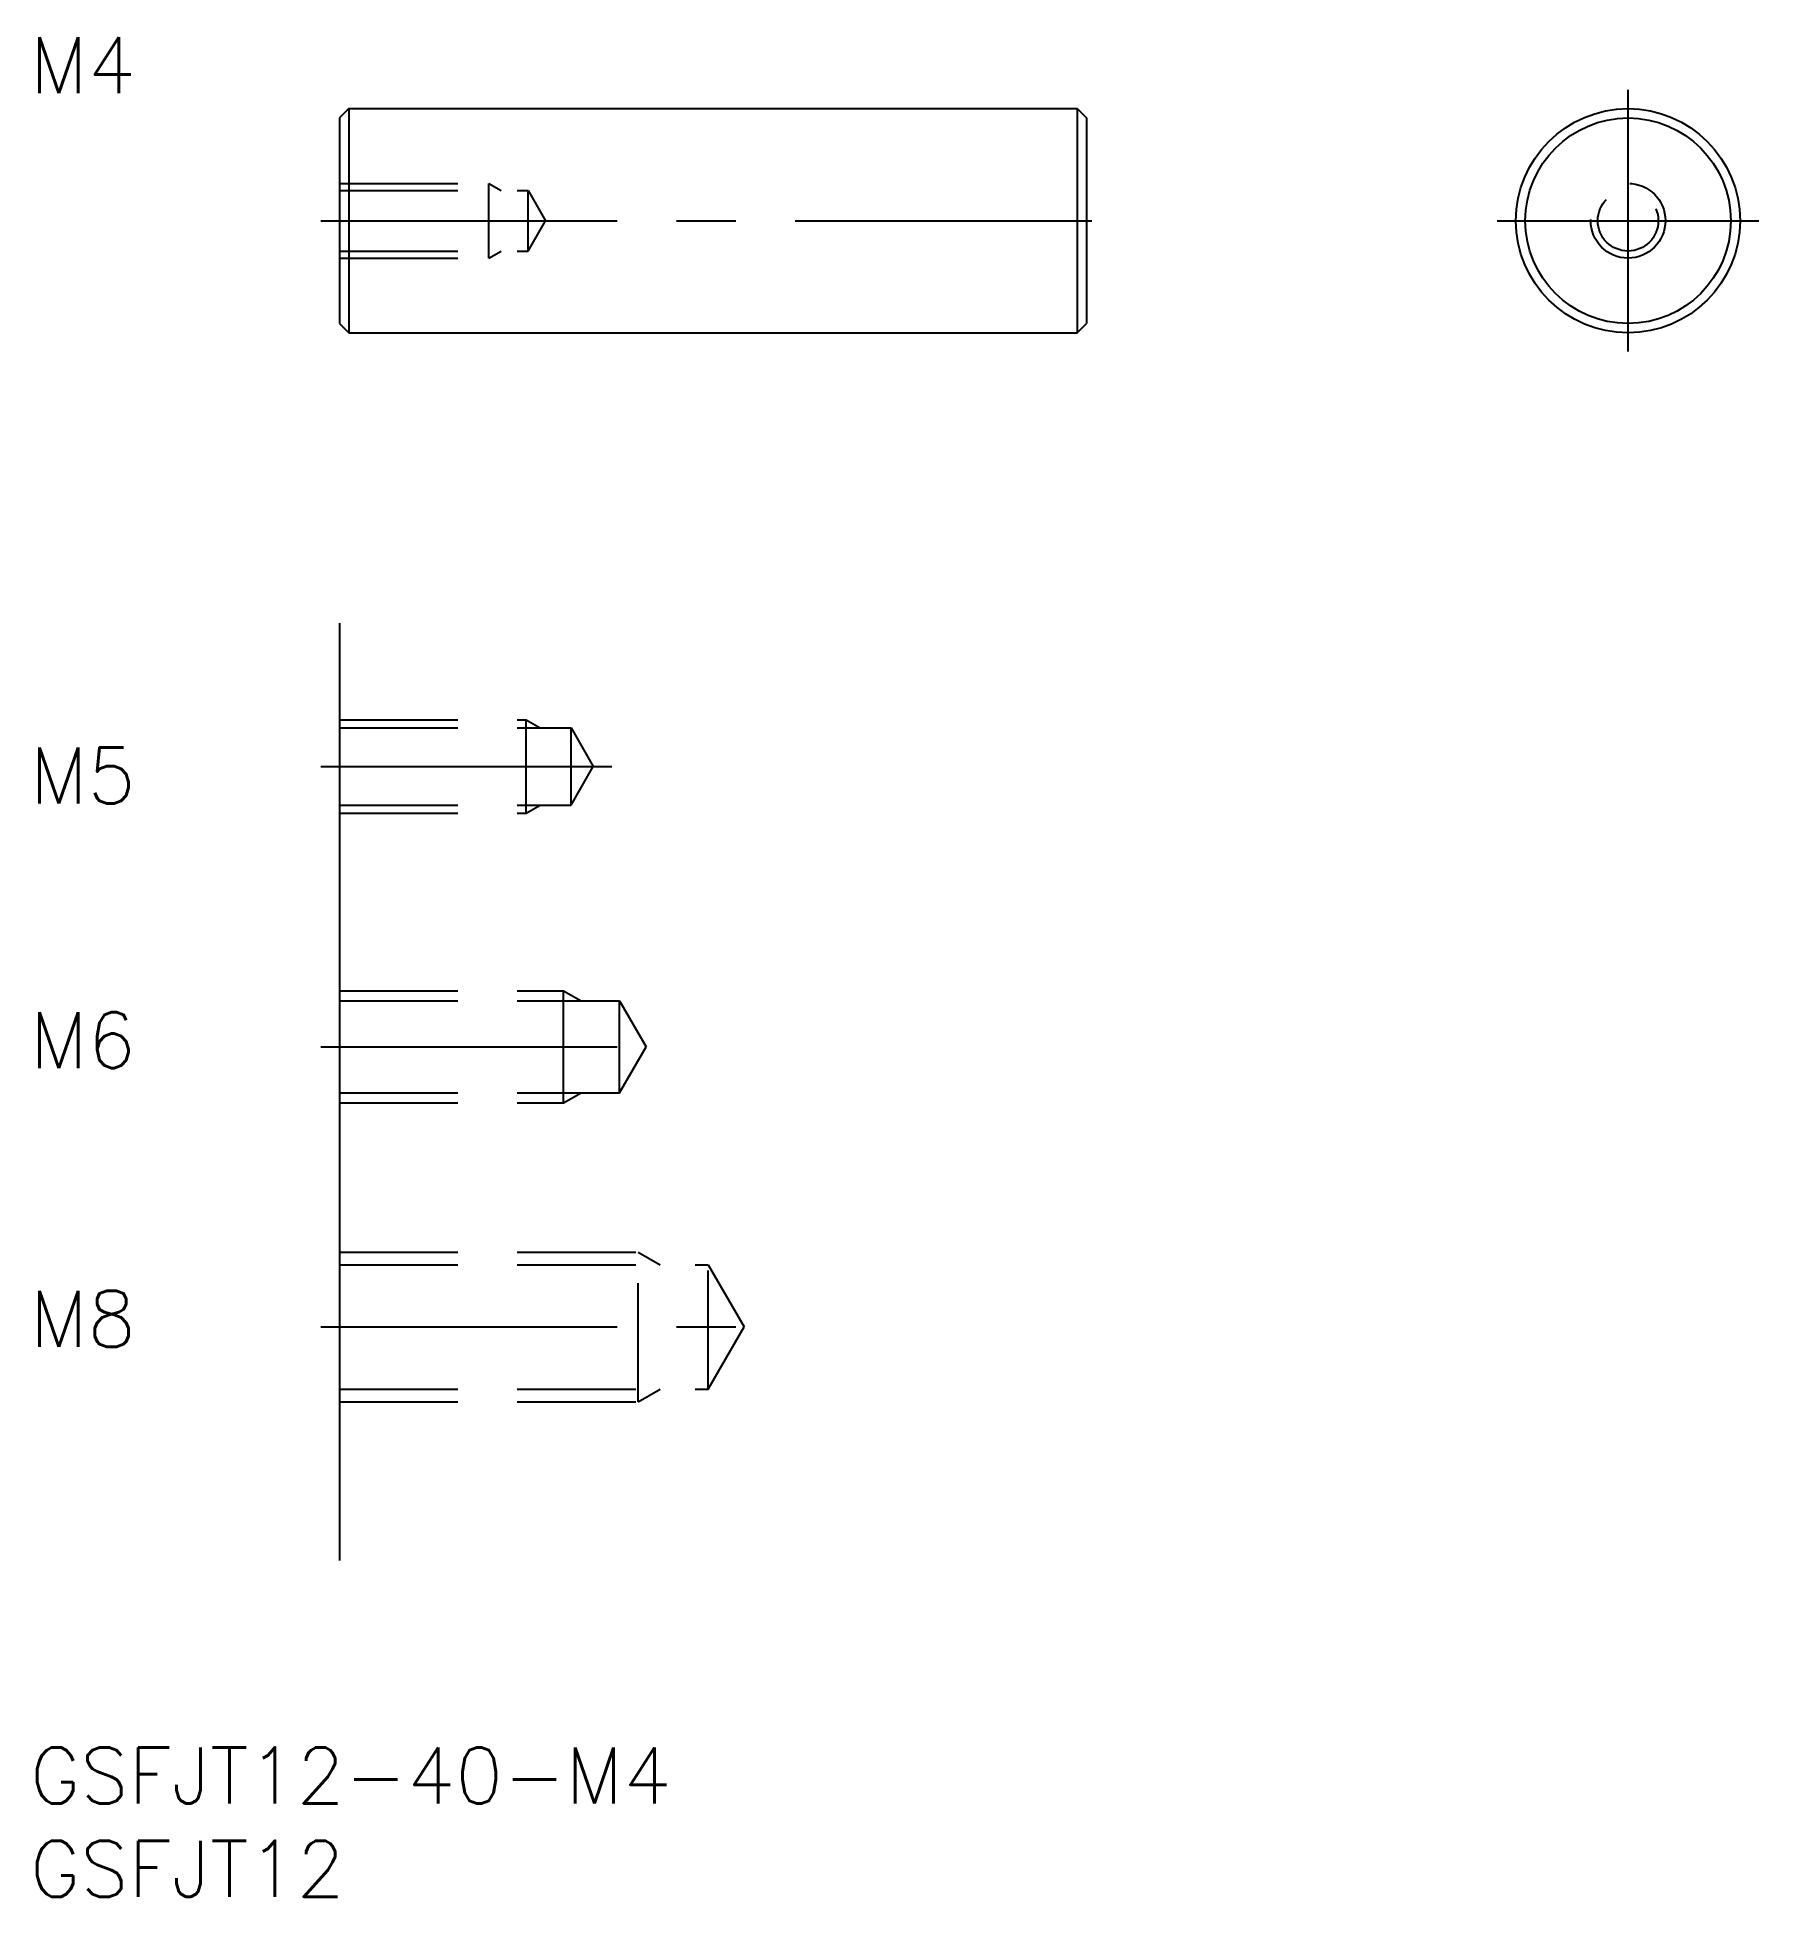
# Model space of a CAD drawing. Extents: x 0.4 to 92.5, y -8 to 91.5.
import ezdxf

# ---------------------------------------------------------------- set-up
doc = ezdxf.new("R2010")
doc.units = 0
doc.header["$LTSCALE"] = 0.5
doc.linetypes.add('CENTER', pattern=[50.8, 31.75, -6.35, 6.35, -6.35])
doc.linetypes.add('DASHED', pattern=[19.05, 12.7, -6.35])
for name, color, linetype in [('MSM_CENTER', 1, 'CENTER'), ('MSM_CONTINUOUS', 7, 'CONTINUOUS'), ('MSM_DASHED', 4, 'DASHED'), ('MSM_PART_NUMBER', 7, 'CONTINUOUS')]:
    doc.layers.add(name, color=color, linetype=linetype)
doc.styles.get("Standard").update_dxf_attribs({"font": 'txt.shx', "height": 3, "bigfont": 'bigfont.shx'})

# ---------------------------------------------------------------- blocks, each defined once
blk = doc.blocks.new('*U16')
at = {"layer": 'MSM_PART_NUMBER'}
blk.add_text('GSFJT12-40-M4', height=3, dxfattribs=at).set_placement((0, -3))
blk = doc.blocks.new('*U17')
at = {"layer": 'MSM_PART_NUMBER'}
blk.add_text('GSFJT12', height=3, dxfattribs=at).set_placement((0, -8))
blk = doc.blocks.new('*U19')
at = {"layer": 'MSM_PART_NUMBER'}
blk.add_text('M5', height=3, dxfattribs=at).set_placement((0, 50.508))
blk = doc.blocks.new('*U20')
at = {"layer": 'MSM_PART_NUMBER'}
blk.add_text('M6', height=3, dxfattribs=at).set_placement((0, 36.355))
blk = doc.blocks.new('*U21')
at = {"layer": 'MSM_PART_NUMBER'}
blk.add_text('M8', height=3, dxfattribs=at).set_placement((0, 21.439))
blk = doc.blocks.new('*U22')
at = {"layer": 'MSM_PART_NUMBER'}
blk.add_text('M4', height=3, dxfattribs=at).set_placement((0, 88.528))

msp = doc.modelspace()

# ---------------------------------------------------------------- linework, layer by layer
at = {"layer": 'MSM_CENTER'}
for p, q in [((85.54, 74.705), (85.54, 88.705)), ((15.56, 81.705), (57.56, 81.705)), ((78.54, 81.705), (92.54, 81.705)), ((15.56, 52.497), (31.154, 52.497)), ((15.56, 37.497), (33.98, 37.497)), ((15.56, 22.497), (39.229, 22.497))]:
    msp.add_line(p, q, dxfattribs=at)
at = {"layer": 'MSM_CONTINUOUS'}
for p, q in [((17.06, 87.705), (16.56, 87.205)), ((17.06, 87.705), (56.06, 87.705)), ((17.06, 87.705), (17.06, 75.705)), ((56.06, 87.705), (56.56, 87.205)), ((56.06, 87.705), (56.06, 75.705)), ((16.56, 87.205), (16.56, 76.205)), ((56.56, 87.205), (56.56, 76.205)), ((16.56, 76.205), (17.06, 75.705)), ((17.06, 75.705), (56.06, 75.705)), ((56.06, 75.705), (56.56, 76.205)), ((16.56, 60.164), (16.56, 10))]:
    msp.add_line(p, q, dxfattribs=at)
for radius in [6, 5.5]:
    msp.add_circle((85.54, 81.705), radius, dxfattribs=at)
at = {"layer": 'MSM_DASHED'}
for p, q in [((16.56, 83.705), (24.56, 83.705)), ((24.56, 79.705), (24.56, 83.705)), ((24.56, 83.705), (25.217, 83.326)), ((16.56, 83.326), (26.66, 83.326)), ((26.66, 80.084), (26.66, 83.326)), ((26.66, 83.326), (27.596, 81.705)), ((26.66, 80.084), (27.596, 81.705)), ((16.56, 80.084), (26.66, 80.084)), ((16.56, 79.705), (24.56, 79.705)), ((24.56, 79.705), (25.217, 80.084)), ((16.56, 54.997), (26.56, 54.997)), ((26.56, 49.997), (26.56, 54.997)), ((26.56, 54.997), (27.31, 54.564)), ((16.56, 54.564), (28.96, 54.564)), ((28.96, 50.43), (28.96, 54.564)), ((28.96, 54.564), (30.154, 52.497)), ((28.96, 50.43), (30.154, 52.497)), ((16.56, 50.43), (28.96, 50.43)), ((16.56, 49.997), (26.56, 49.997)), ((26.56, 49.997), (27.31, 50.43)), ((16.56, 40.497), (28.56, 40.497)), ((16.56, 39.955), (31.56, 39.955)), ((28.56, 34.497), (28.56, 40.497)), ((28.56, 40.497), (29.498, 39.955)), ((31.56, 35.038), (31.56, 39.955)), ((31.56, 39.955), (32.98, 37.497)), ((31.56, 35.038), (32.98, 37.497)), ((16.56, 35.038), (31.56, 35.038)), ((28.56, 34.497), (29.498, 35.038)), ((16.56, 34.497), (28.56, 34.497)), ((16.56, 26.497), (32.56, 26.497)), ((32.56, 18.497), (32.56, 26.497)), ((32.56, 26.497), (33.732, 25.82)), ((16.56, 25.82), (36.31, 25.82)), ((36.31, 19.173), (36.31, 25.82)), ((36.31, 25.82), (38.229, 22.497)), ((36.31, 19.173), (38.229, 22.497)), ((16.56, 19.173), (36.31, 19.173)), ((32.56, 18.497), (33.732, 19.173)), ((16.56, 18.497), (32.56, 18.497))]:
    msp.add_line(p, q, dxfattribs=at)
for radius in [2, 1.621]:
    msp.add_circle((85.54, 81.705), radius, dxfattribs=at)

# ---------------------------------------------------------------- block references
at = {"layer": 'MSM_CONTINUOUS'}
for name in ['*U22', '*U19', '*U20', '*U21', '*U16', '*U17']:
    msp.add_blockref(name, (0, 0), dxfattribs=at)

doc.saveas('drawing.dxf')
